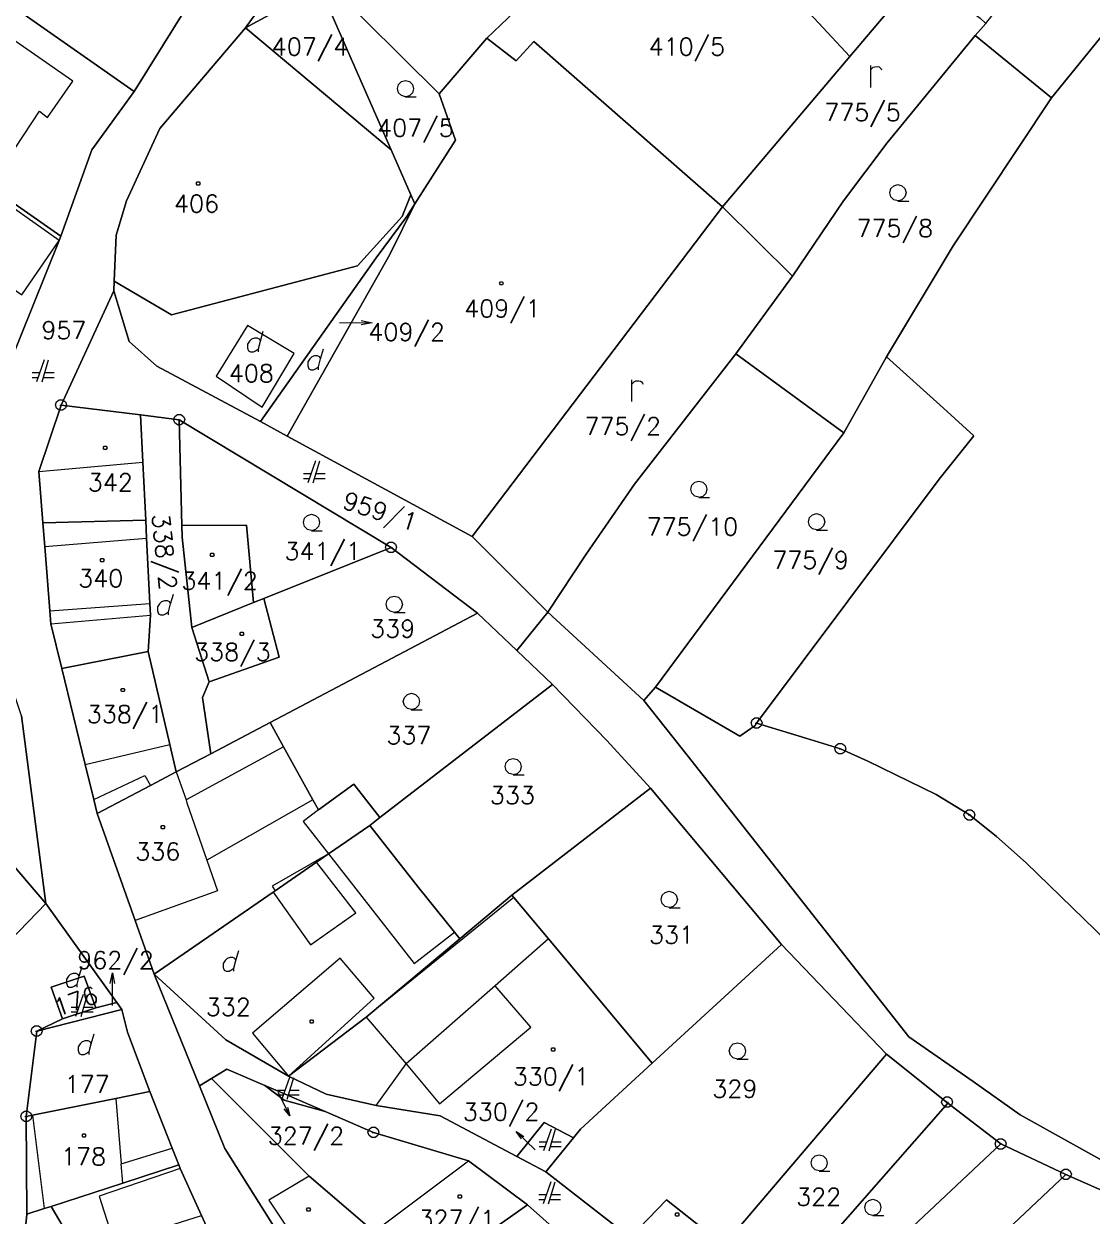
# Model space of a CAD drawing. Extents: x -443817 to 3, y -1171930 to -442383.
# Drawn here: x -443148.1 to -443050.5, y -1170841 to -1170732 of the extents above; entities that cross this region are included whole.
import ezdxf
from ezdxf.enums import TextEntityAlignment as Align

# ---------------------------------------------------------------- set-up
doc = ezdxf.new("R2010")
doc.units = 0
doc.header["$LTSCALE"] = 0.5
for name, color, linetype, lineweight in [('KLADPAR', 7, 'Continuous', 0), ('ZAPPAR', 7, 'Continuous', 0), ('ZNACKY', 7, 'Continuous', 0), ('ZUOB', 7, 'Continuous', 0)]:
    doc.layers.add(name, color=color, linetype=linetype, lineweight=lineweight)
doc.styles.add('ROMANS', font='romans.shx', dxfattribs={"height": 0.2})

# ---------------------------------------------------------------- blocks, each defined once
blk = doc.blocks.new('$5')
at = {"color": 0}
blk.add_line((-0.12, 0), (0.12, 0), dxfattribs=at)
at = {"color": 0, "flags": 128}
blk.add_lwpolyline([(0.15, 0.48), (0.4, 0.3), (0.5, 0.01), (0.4, -0.28), (0.15, -0.46), (-0.16, -0.46), (-0.41, -0.28), (-0.51, 0.01), (-0.41, 0.3), (-0.16, 0.48), (0.15, 0.48)], dxfattribs=at)
blk = doc.blocks.new('$431')
at = {"color": 0}
blk.add_line((0.63, 0.99), (0.9, 1.89), dxfattribs=at)
at = {"color": 0, "flags": 128}
blk.add_lwpolyline([(0.45, 0), (0.45, 0.27), (0.63, 0.99), (0.54, 1.17), (0.36, 1.26), (0.09, 1.26), (-0.18, 1.17), (-0.36, 0.99), (-0.54, 0.72), (-0.54, 0.36), (-0.45, 0.09), (-0.27, 0), (0, 0), (0.18, 0.09), (0.45, 0.27)], dxfattribs=at)
blk = doc.blocks.new('$489')
at = {"color": 0}
blk.add_line((-0.2, 2), (0, 3), dxfattribs=at)
at = {"color": 0, "flags": 128}
blk.add_lwpolyline([(0, 0), (0, 3), (0.2, 2)], dxfattribs=at)
blk = doc.blocks.new('$432')
at = {"color": 0}
for p, q in [((0.1, 2), (-0.6, 0)), ((-0.1, 0), (0.5, 2)), ((-0.32, 0.8), (-1, 0.8)), ((-1, 0.4), (-0.46, 0.4)), ((0.02, 0.4), (1, 0.4)), ((1, 0.8), (0.14, 0.8))]:
    blk.add_line(p, q, dxfattribs=at)
blk = doc.blocks.new('$45')
at = {"color": 0, "flags": 128}
blk.add_lwpolyline([(0.09, 0.15), (0.18, 0), (0.09, -0.15), (-0.09, -0.15), (-0.18, 0), (-0.09, 0.15), (0.09, 0.15)], dxfattribs=at)
blk = doc.blocks.new('$30')
at = {"color": 0, "flags": 128}
blk.add_lwpolyline([(0, 0), (-0.38, 0.1), (-0.65, 0.37), (-0.75, 0.74), (-0.65, 1.11), (-0.38, 1.38), (-0.01, 1.48), (0.36, 1.38), (0.63, 1.11), (0.73, 0.73), (0.63, 0.35), (0.36, 0.08), (-0.02, -0.02), (0.98, -0.02)], dxfattribs=at)
blk = doc.blocks.new('$479')
at = {"color": 0, "flags": 128}
for points in [[(0, 0), (0, 1.27), (0, 2)], [(0, 1.6), (0.1, 1.73), (0.23, 1.84), (0.37, 1.89), (0.6, 1.9), (0.77, 1.87), (0.87, 1.8), (0.96, 1.7), (1, 1.6)]]:
    blk.add_lwpolyline(points, dxfattribs=at)

msp = doc.modelspace()

# ---------------------------------------------------------------- linework, layer by layer
at = {"layer": 'KLADPAR', "color": 7, "linetype": 'Continuous', "flags": 128}
for points in [[(-443138.01, -1170738.22), (-443153.55, -1170727.31), (-443149.07, -1170723.69), (-443144.97, -1170727.87), (-443140.83, -1170721.24), (-443146, -1170718.02), (-443144.78, -1170716.86), (-443141.74, -1170711.71), (-443141.47, -1170711.23), (-443128.38, -1170719.42), (-443128.64, -1170719.86), (-443131.73, -1170725), (-443133.06, -1170727.21), (-443131.61, -1170727.92), (-443138.01, -1170738.22)], [(-443043.77, -1170711.59), (-443036.92, -1170717.53), (-443054.19, -1170738.8), (-443061.15, -1170733.09), (-443060.2, -1170732), (-443048.71, -1170717.36), (-443045.6, -1170713.7), (-443043.77, -1170711.59)], [(-443088.97, -1170717.41), (-443088.59, -1170717.66), (-443085.73, -1170715.85), (-443082.92, -1170719.78), (-443077.49, -1170726.95), (-443060.96, -1170714.44), (-443058.22, -1170716.42), (-443057.92, -1170716.64), (-443066.16, -1170727.38), (-443072.62, -1170735.01), (-443088.97, -1170717.41)], [(-443101.47, -1170733.63), (-443103.09, -1170735.42), (-443105.77, -1170733.33), (-443103.86, -1170731.52), (-443098.71, -1170726.64), (-443088.97, -1170717.41), (-443072.62, -1170735.01), (-443084.26, -1170748.76), (-443101.47, -1170733.63)], [(-443103.86, -1170731.52), (-443105.77, -1170733.33), (-443110.13, -1170738.42), (-443120.32, -1170728.28), (-443109.86, -1170721.54), (-443106.07, -1170719.52), (-443098.71, -1170726.64), (-443103.86, -1170731.52)], [(-443144.7, -1170751.44), (-443162.27, -1170739.15), (-443155.09, -1170728.56), (-443153.55, -1170727.31), (-443138.01, -1170738.22), (-443141.87, -1170743.53), (-443144.7, -1170751.44)], [(-443112.72, -1170747.66), (-443114.53, -1170743.53), (-443121.04, -1170728.67), (-443120.32, -1170728.28), (-443110.13, -1170738.42), (-443108.65, -1170742.67), (-443112.36, -1170748.47), (-443112.72, -1170747.66)], [(-443066.16, -1170727.38), (-443060.7, -1170731.5), (-443060.2, -1170732), (-443061.15, -1170733.09), (-443069.2, -1170742.9), (-443073.2, -1170748.2), (-443077.85, -1170755.1), (-443084.26, -1170748.76), (-443072.62, -1170735.01), (-443066.16, -1170727.38)], [(-443127.83, -1170732.38), (-443114.53, -1170743.53), (-443112.72, -1170747.66), (-443113.5, -1170749.62), (-443117.59, -1170754.15), (-443134.59, -1170758.63), (-443139.82, -1170755.55), (-443139.64, -1170751.33), (-443138.7, -1170748.2), (-443135.66, -1170741.59), (-443127.83, -1170732.38)], [(-443156.62, -1170763.69), (-443168.76, -1170755.85), (-443170.46, -1170754.75), (-443171.83, -1170754.22), (-443175.6, -1170752.75), (-443169.95, -1170733.25), (-443162.27, -1170739.15), (-443144.7, -1170751.44), (-443144.86, -1170751.84), (-443149.61, -1170763.64), (-443153.64, -1170762.83), (-443156.62, -1170763.69)], [(-443124.02, -1170769.69), (-443114.65, -1170753.1), (-443112.36, -1170748.47), (-443108.65, -1170742.67), (-443110.13, -1170738.42), (-443105.77, -1170733.33), (-443103.09, -1170735.42), (-443101.47, -1170733.63), (-443084.26, -1170748.76), (-443107.11, -1170778.88), (-443124.02, -1170769.69)], [(-443054.19, -1170738.8), (-443063.17, -1170752.3), (-443069.25, -1170762.45), (-443073.16, -1170769.41), (-443083.03, -1170762.17), (-443077.85, -1170755.1), (-443073.2, -1170748.2), (-443069.2, -1170742.9), (-443061.15, -1170733.09), (-443054.19, -1170738.8)], [(-443113.5, -1170749.62), (-443112.72, -1170747.66), (-443112.36, -1170748.47), (-443113.1, -1170749.62), (-443115.9, -1170753.4), (-443126.44, -1170768.38), (-443135.93, -1170763.31), (-443138.46, -1170761.07), (-443139.86, -1170756.44), (-443139.82, -1170755.55), (-443134.59, -1170758.63), (-443117.59, -1170754.15), (-443113.5, -1170749.62)], [(-443113.1, -1170749.62), (-443112.36, -1170748.47), (-443114.65, -1170753.1), (-443124.02, -1170769.69), (-443126.44, -1170768.38), (-443115.9, -1170753.4), (-443113.1, -1170749.62)], [(-443107.11, -1170778.88), (-443084.26, -1170748.76), (-443077.85, -1170755.1), (-443083.03, -1170762.17), (-443092.3, -1170774.1), (-443096.7, -1170780.5), (-443100.2, -1170785.8), (-443107.11, -1170778.88)], [(-443107.11, -1170778.88), (-443100.2, -1170785.8), (-443103.05, -1170789.29), (-443106.63, -1170785.89), (-443114.53, -1170779.87), (-443133.88, -1170768.2), (-443137.43, -1170767.76), (-443144.68, -1170766.86), (-443139.86, -1170756.44), (-443138.46, -1170761.07), (-443135.93, -1170763.31), (-443126.44, -1170768.38), (-443124.02, -1170769.69), (-443107.11, -1170778.88)], [(-443073.16, -1170769.41), (-443090.37, -1170792.64), (-443091.42, -1170793.86), (-443100.2, -1170785.8), (-443096.7, -1170780.5), (-443092.3, -1170774.1), (-443083.03, -1170762.17), (-443073.16, -1170769.41)], [(-443069.25, -1170762.45), (-443064.07, -1170767.15), (-443061.27, -1170769.68), (-443064.45, -1170773.63), (-443081.13, -1170795.92), (-443081.26, -1170796.14), (-443082.65, -1170797.13), (-443090.37, -1170792.64), (-443073.16, -1170769.41), (-443069.25, -1170762.45)], [(-443137.21, -1170772.09), (-443136.94, -1170777.38), (-443146.34, -1170777.62), (-443146.71, -1170772.93), (-443144.68, -1170766.86), (-443137.43, -1170767.76), (-443137.21, -1170772.09)], [(-443130.98, -1170798.72), (-443134.15, -1170800.39), (-443134.74, -1170797.88), (-443136.73, -1170789.39), (-443136.49, -1170786.07), (-443136.55, -1170784.99), (-443136.86, -1170779.01), (-443136.94, -1170777.38), (-443137.21, -1170772.09), (-443137.43, -1170767.76), (-443133.88, -1170768.2), (-443133.64, -1170777.88), (-443133.61, -1170778.93), (-443132.73, -1170787.18), (-443131.13, -1170792.16), (-443131.74, -1170793.58), (-443130.98, -1170798.72)], [(-443126.14, -1170784.53), (-443127.08, -1170784.91), (-443127.73, -1170777.83), (-443133.64, -1170777.88), (-443133.88, -1170768.2), (-443114.53, -1170779.87), (-443126.14, -1170784.53)], [(-443136.86, -1170779.01), (-443136.55, -1170784.99), (-443136.49, -1170786.07), (-443136.73, -1170789.39), (-443144.6, -1170790.94), (-443145.6, -1170786.85), (-443145.7, -1170785.67), (-443146.17, -1170779.8), (-443146.34, -1170777.62), (-443136.94, -1170777.38), (-443136.86, -1170779.01)], [(-443127.08, -1170784.91), (-443132.73, -1170787.18), (-443133.61, -1170778.93), (-443133.64, -1170777.88), (-443127.73, -1170777.83), (-443127.08, -1170784.91)], [(-443106.63, -1170785.89), (-443125.58, -1170795.87), (-443130.98, -1170798.72), (-443131.74, -1170793.58), (-443131.13, -1170792.16), (-443124.76, -1170789.89), (-443126.14, -1170784.53), (-443114.53, -1170779.87), (-443106.63, -1170785.89)], [(-443131.13, -1170792.16), (-443132.73, -1170787.18), (-443127.08, -1170784.91), (-443126.14, -1170784.53), (-443124.76, -1170789.89), (-443131.13, -1170792.16)], [(-443099.77, -1170792.4), (-443115.54, -1170804.55), (-443117.93, -1170801.51), (-443121.16, -1170803.84), (-443121.68, -1170802.92), (-443124.36, -1170798.08), (-443125.58, -1170795.87), (-443106.63, -1170785.89), (-443103.05, -1170789.29), (-443099.77, -1170792.4)], [(-443134.15, -1170800.39), (-443136.51, -1170801.63), (-443141.37, -1170804.19), (-443141.69, -1170802.89), (-443142.46, -1170799.72), (-443144.6, -1170790.94), (-443136.73, -1170789.39), (-443134.74, -1170797.88), (-443134.15, -1170800.39)], [(-443090.82, -1170801.87), (-443103.5, -1170811.65), (-443108.25, -1170815.63), (-443108.73, -1170815.03), (-443112.01, -1170810.93), (-443116.47, -1170805.27), (-443115.54, -1170804.55), (-443099.77, -1170792.4), (-443094.81, -1170797.51), (-443090.82, -1170801.87)], [(-443115.54, -1170804.55), (-443116.47, -1170805.27), (-443120.23, -1170807.87), (-443121.33, -1170808.63), (-443125.11, -1170811.24), (-443125.31, -1170811.38), (-443136.16, -1170818.86), (-443137.9, -1170813.95), (-443141.37, -1170804.19), (-443136.51, -1170801.63), (-443134.15, -1170800.39), (-443130.98, -1170798.72), (-443125.58, -1170795.87), (-443124.36, -1170798.08), (-443121.68, -1170802.92), (-443121.16, -1170803.84), (-443117.93, -1170801.51), (-443115.54, -1170804.55)], [(-443090.66, -1170827), (-443100.15, -1170815.65), (-443103.32, -1170811.87), (-443103.5, -1170811.65), (-443090.82, -1170801.87), (-443078.86, -1170816.15), (-443090.66, -1170827)], [(-443108.25, -1170815.63), (-443116.8, -1170822.8), (-443123.89, -1170828.17), (-443129.63, -1170824.85), (-443136.16, -1170818.86), (-443125.31, -1170811.38), (-443125.11, -1170811.24), (-443121.33, -1170808.63), (-443120.23, -1170807.87), (-443116.47, -1170805.27), (-443112.01, -1170810.93), (-443108.73, -1170815.03), (-443108.25, -1170815.63)], [(-443150.99, -1170817.49), (-443154.58, -1170813.99), (-443153.88, -1170813.23), (-443155.17, -1170811.89), (-443154.6, -1170811.31), (-443150.54, -1170807.12), (-443149.22, -1170808.68), (-443146.07, -1170812.4), (-443150.99, -1170817.49)], [(-443090.66, -1170827), (-443097.22, -1170833.03), (-443097.87, -1170833.83), (-443100.53, -1170832.42), (-443103.05, -1170835.52), (-443110.04, -1170831.82), (-443115.89, -1170830.87), (-443120.45, -1170829.84), (-443123.89, -1170828.17), (-443116.8, -1170822.8), (-443108.25, -1170815.63), (-443103.5, -1170811.65), (-443103.32, -1170811.87), (-443100.15, -1170815.65), (-443090.66, -1170827)], [(-443069.25, -1170826.18), (-443084.13, -1170843.62), (-443089.36, -1170839.49), (-443092.67, -1170842.94), (-443100.39, -1170836.93), (-443097.87, -1170833.83), (-443097.22, -1170833.03), (-443090.66, -1170827), (-443078.86, -1170816.15), (-443069.25, -1170826.18)], [(-443146.9, -1170824.07), (-443139.11, -1170822.09), (-443138.6, -1170824.15), (-443136.57, -1170829.6), (-443139.66, -1170830.22), (-443147.28, -1170831.75), (-443147.85, -1170831.86), (-443146.9, -1170824.07)], [(-443144.53, -1170822.96), (-443141.49, -1170821.95), (-443139.57, -1170821.46), (-443139.11, -1170822.09), (-443146.9, -1170824.07), (-443144.53, -1170822.96)], [(-443063.66, -1170830.64), (-443084.75, -1170854.72), (-443089.77, -1170850.24), (-443087.19, -1170847.21), (-443084.13, -1170843.62), (-443069.25, -1170826.18), (-443063.66, -1170830.64)], [(-443102.06, -1170839.95), (-443107.84, -1170844.03), (-443112.35, -1170846.56), (-443115.62, -1170842.05), (-443116.08, -1170842.42), (-443122.01, -1170837.31), (-443130.93, -1170828.39), (-443129.52, -1170827.54), (-443126.07, -1170829.03), (-443124.29, -1170830.37), (-443120.55, -1170831.41), (-443116.13, -1170833.32), (-443107.45, -1170835.93), (-443102.06, -1170839.95)], [(-443121.41, -1170845.94), (-443122.32, -1170846.54), (-443129.72, -1170834.78), (-443132.03, -1170829.06), (-443130.93, -1170828.39), (-443122.01, -1170837.31), (-443116.08, -1170842.42), (-443121.41, -1170845.94)], [(-443147.85, -1170831.86), (-443147.28, -1170831.75), (-443139.66, -1170830.22), (-443136.57, -1170829.6), (-443134.53, -1170834.77), (-443133.93, -1170836.3), (-443139.03, -1170837.96), (-443145.58, -1170840.08), (-443146.23, -1170840.29), (-443147.8, -1170840.8), (-443147.85, -1170831.86)], [(-443052.87, -1170837.16), (-443069.43, -1170852.77), (-443082.48, -1170860.22), (-443083.18, -1170860), (-443084.4, -1170858.42), (-443083.08, -1170857.15), (-443083.01, -1170857.08), (-443058.83, -1170834.38), (-443052.87, -1170837.16)], [(-443145.58, -1170840.08), (-443139.03, -1170837.96), (-443133.93, -1170836.3), (-443133.78, -1170836.63), (-443131.85, -1170840.91), (-443130.55, -1170843.8), (-443127.21, -1170849.09), (-443135.61, -1170853.99), (-443135.78, -1170853.69), (-443138.74, -1170848.42), (-443140.2, -1170849.22), (-443145.58, -1170840.08)], [(-443047.21, -1170839.68), (-443065.52, -1170857.83), (-443073.11, -1170863.14), (-443082.48, -1170860.22), (-443069.43, -1170852.77), (-443052.87, -1170837.16), (-443047.21, -1170839.68)], [(-443138.74, -1170848.42), (-443135.78, -1170853.69), (-443135.61, -1170853.99), (-443140.83, -1170857.03), (-443151.09, -1170865.74), (-443148.92, -1170852.21), (-443147.8, -1170840.8), (-443146.23, -1170840.29), (-443145.58, -1170840.08), (-443140.2, -1170849.22), (-443138.74, -1170848.42)], [(-443092.26, -1170849.97), (-443099.36, -1170855.5), (-443104.41, -1170847.59), (-443104.99, -1170848.02), (-443106.51, -1170845.9), (-443107.84, -1170844.03), (-443102.06, -1170839.95), (-443094.19, -1170846.95), (-443092.26, -1170849.97)]]:
    msp.add_lwpolyline(points, close=True, dxfattribs=at)
for points in [[(-443049.14, -1170815.85), (-443056.49, -1170808.69), (-443059.21, -1170806.3), (-443061.68, -1170804.32), (-443064.74, -1170802.46), (-443070.96, -1170799.39), (-443073.48, -1170798.27), (-443076.63, -1170797.3), (-443081.13, -1170795.92), (-443064.45, -1170773.63), (-443061.27, -1170769.68), (-443064.07, -1170767.15), (-443069.25, -1170762.45), (-443063.17, -1170752.3), (-443054.19, -1170738.8), (-443036.92, -1170717.53)], [(-443120.91, -1170722.78), (-443127.83, -1170732.38), (-443135.66, -1170741.59), (-443138.7, -1170748.2), (-443139.64, -1170751.33), (-443139.82, -1170755.55), (-443139.86, -1170756.44), (-443144.68, -1170766.86), (-443146.71, -1170772.93), (-443146.34, -1170777.62), (-443146.17, -1170779.8), (-443145.7, -1170785.67), (-443145.6, -1170786.85), (-443144.6, -1170790.94), (-443142.46, -1170799.72), (-443141.69, -1170802.89), (-443141.37, -1170804.19), (-443137.9, -1170813.95), (-443136.16, -1170818.86), (-443132.03, -1170829.06), (-443129.72, -1170834.78), (-443122.32, -1170846.54)], [(-443121.04, -1170728.67), (-443127.83, -1170732.38), (-443120.91, -1170722.78)], [(-443130.55, -1170843.8), (-443131.85, -1170840.91), (-443133.78, -1170836.63), (-443133.93, -1170836.3), (-443134.53, -1170834.77), (-443136.57, -1170829.6), (-443138.6, -1170824.15), (-443139.11, -1170822.09), (-443139.57, -1170821.46), (-443146.07, -1170812.4), (-443148.3, -1170795.27), (-443149.6, -1170791.33), (-443151.15, -1170781.82), (-443151.12, -1170781.26), (-443150.72, -1170774.84), (-443150.71, -1170774.62), (-443149.94, -1170766.89), (-443149.61, -1170763.64), (-443144.86, -1170751.84), (-443144.7, -1170751.44), (-443141.87, -1170743.53), (-443141.87, -1170743.53), (-443138.01, -1170738.22), (-443131.61, -1170727.92)], [(-443047.21, -1170839.68), (-443052.87, -1170837.16), (-443058.83, -1170834.38), (-443063.66, -1170830.64), (-443069.25, -1170826.18), (-443078.86, -1170816.15), (-443090.82, -1170801.87), (-443094.81, -1170797.51), (-443099.77, -1170792.4), (-443103.05, -1170789.29), (-443100.2, -1170785.8), (-443091.42, -1170793.86), (-443087.47, -1170798.84), (-443067.22, -1170824.58), (-443061.34, -1170828.67), (-443057.04, -1170831.71), (-443042.49, -1170839.81)], [(-443042.49, -1170839.81), (-443057.04, -1170831.71), (-443061.34, -1170828.67), (-443067.22, -1170824.58), (-443087.47, -1170798.84), (-443091.42, -1170793.86), (-443090.37, -1170792.64), (-443090.37, -1170792.64), (-443082.65, -1170797.13), (-443081.26, -1170796.14), (-443081.13, -1170795.92), (-443076.63, -1170797.3), (-443073.48, -1170798.27), (-443070.96, -1170799.39), (-443064.74, -1170802.46), (-443061.68, -1170804.32), (-443059.21, -1170806.3), (-443056.49, -1170808.69), (-443049.14, -1170815.85)], [(-443148.3, -1170795.27), (-443146.07, -1170812.4), (-443149.22, -1170808.68)], [(-443151.33, -1170845.03), (-443150.89, -1170840.14), (-443150.32, -1170839.66), (-443150.99, -1170817.49), (-443146.07, -1170812.4), (-443139.57, -1170821.46), (-443141.49, -1170821.95), (-443142.57, -1170819.04), (-443145.58, -1170820.04), (-443144.53, -1170822.96), (-443146.9, -1170824.07), (-443147.85, -1170831.86), (-443147.8, -1170840.8), (-443148.92, -1170852.21)], [(-443094.19, -1170846.95), (-443102.06, -1170839.95), (-443107.45, -1170835.93), (-443116.13, -1170833.32), (-443120.55, -1170831.41), (-443124.05, -1170829.9), (-443126.07, -1170829.03), (-443129.52, -1170827.54), (-443130.93, -1170828.39), (-443132.03, -1170829.06), (-443136.16, -1170818.86), (-443129.63, -1170824.85), (-443123.89, -1170828.17), (-443120.45, -1170829.84), (-443115.89, -1170830.87), (-443110.04, -1170831.82), (-443103.05, -1170835.52), (-443100.39, -1170836.93), (-443092.67, -1170842.94)]]:
    msp.add_lwpolyline(points, dxfattribs=at)
at = {"layer": 'KLADPAR', "color": 7, "linetype": 'Continuous'}
for points in [[(-443114.53, -1170743.53), (-443127.83, -1170732.38), (-443121.04, -1170728.67)], [(-443141.49, -1170821.95), (-443144.53, -1170822.96), (-443145.58, -1170820.04), (-443142.57, -1170819.04)], [(-443120.55, -1170831.41), (-443124.29, -1170830.37), (-443126.07, -1170829.03), (-443124.05, -1170829.9)], [(-443058.83, -1170834.38), (-443083.01, -1170857.08), (-443084.75, -1170854.72), (-443063.66, -1170830.64)], [(-443100.53, -1170832.42), (-443097.87, -1170833.83), (-443100.39, -1170836.93), (-443103.05, -1170835.52)], [(-443084.13, -1170843.62), (-443087.19, -1170847.21), (-443092.67, -1170842.94), (-443089.36, -1170839.49)]]:
    msp.add_3dface(points, dxfattribs=at)
at = {"layer": 'ZAPPAR', "color": 7, "linetype": 'Continuous'}
for p, q in [((-443146.71, -1170772.93), (-443137.21, -1170772.09)), ((-443146.17, -1170779.8), (-443136.86, -1170779.01)), ((-443145.7, -1170785.67), (-443136.55, -1170784.99)), ((-443145.6, -1170786.85), (-443136.49, -1170786.07)), ((-443142.46, -1170799.72), (-443134.74, -1170797.88)), ((-443124.36, -1170798.08), (-443133.26, -1170802.93)), ((-443121.68, -1170802.92), (-443131.35, -1170808.44)), ((-443100.15, -1170815.65), (-443105.03, -1170819.94)), ((-443115.89, -1170830.87), (-443113.14, -1170827.07)), ((-443139.66, -1170830.22), (-443139.17, -1170836.19)), ((-443147.28, -1170831.75), (-443146.23, -1170840.29)), ((-443115.62, -1170842.05), (-443107.45, -1170835.93))]:
    msp.add_line(p, q, dxfattribs=at)
at = {"layer": 'ZAPPAR', "color": 7, "linetype": 'Continuous', "flags": 128}
msp.add_lwpolyline([(-443154.06, -1170730.03), (-443159.54, -1170737.94), (-443149.62, -1170744.56), (-443146.66, -1170740), (-443145.9, -1170740.59), (-443143.6, -1170737.28), (-443154.06, -1170730.03)], close=True, dxfattribs=at)
for points in [[(-443144.86, -1170751.84), (-443158.47, -1170742.21), (-443161.84, -1170747.27)], [(-443159.2, -1170749.12), (-443148.25, -1170756.8), (-443144.86, -1170751.84)], [(-443141.69, -1170802.89), (-443137.03, -1170800.72), (-443136.51, -1170801.63)], [(-443134.15, -1170800.39), (-443133.26, -1170802.93), (-443133.17, -1170803.2), (-443131.35, -1170808.44), (-443130.37, -1170811.25), (-443137.9, -1170813.95)], [(-443121.16, -1170803.84), (-443122.57, -1170804.9), (-443120.23, -1170807.87), (-443125.39, -1170810.83), (-443125.11, -1170811.24)], [(-443120.23, -1170807.87), (-443112.41, -1170817.9), (-443108.73, -1170815.03)], [(-443125.31, -1170811.38), (-443121.89, -1170816.18), (-443117.73, -1170813.26), (-443121.33, -1170808.63)], [(-443103.32, -1170811.87), (-443116.8, -1170822.8), (-443113.14, -1170827.07)], [(-443139.03, -1170837.96), (-443139.17, -1170836.19), (-443134.53, -1170834.77)], [(-443133.78, -1170836.63), (-443141.18, -1170839.15), (-443139.81, -1170843.44), (-443131.85, -1170840.91)], [(-443122.01, -1170837.31), (-443125.68, -1170839.5), (-443121.41, -1170845.94)]]:
    msp.add_lwpolyline(points, dxfattribs=at)
at = {"layer": 'ZAPPAR', "color": 7, "linetype": 'Continuous'}
for points in [[(-443130.49, -1170764.21), (-443126.3, -1170767.05), (-443123.39, -1170762.14), (-443127.64, -1170759.6)], [(-443119.18, -1170817.41), (-443127.18, -1170824.24), (-443123.89, -1170828.17), (-443116.06, -1170821.07)], [(-443105.03, -1170819.94), (-443113.14, -1170827.07), (-443110.09, -1170830.71), (-443101.77, -1170823.7)]]:
    msp.add_3dface(points, dxfattribs=at)
at = {"layer": 'ZUOB', "color": 7, "linetype": 'Continuous', "flags": 128}
for points in [[(-443047.21, -1170839.68), (-443052.87, -1170837.16), (-443058.83, -1170834.38), (-443063.66, -1170830.64), (-443069.25, -1170826.18), (-443078.86, -1170816.15), (-443090.82, -1170801.87), (-443094.81, -1170797.51), (-443099.77, -1170792.4), (-443103.05, -1170789.29), (-443100.2, -1170785.8), (-443096.7, -1170780.5), (-443092.3, -1170774.1), (-443083.03, -1170762.17), (-443077.85, -1170755.1), (-443073.2, -1170748.2), (-443069.2, -1170742.9), (-443061.15, -1170733.09), (-443060.2, -1170732)], [(-443060.2, -1170732), (-443061.15, -1170733.09), (-443069.2, -1170742.9), (-443073.2, -1170748.2), (-443077.85, -1170755.1), (-443083.03, -1170762.17), (-443092.3, -1170774.1), (-443096.7, -1170780.5), (-443100.2, -1170785.8), (-443103.05, -1170789.29), (-443099.77, -1170792.4), (-443094.81, -1170797.51), (-443090.82, -1170801.87), (-443078.86, -1170816.15), (-443069.25, -1170826.18), (-443063.66, -1170830.64), (-443058.83, -1170834.38), (-443052.87, -1170837.16), (-443047.21, -1170839.68)]]:
    msp.add_lwpolyline(points, dxfattribs=at)

# ---------------------------------------------------------------- block references
at = {"layer": 'KLADPAR', "color": 7, "linetype": 'Continuous'}
for name, p in [('$479', (-443070.71, -1170737.84)), ('$30', (-443113.2, -1170738.69)), ('$45', (-443132.14, -1170746.62)), ('$30', (-443068.21, -1170748.2)), ('$45', (-443104.45, -1170755.74)), ('$431', (-443127.1, -1170762.01)), ('$431', (-443121.6, -1170763.63)), ('$432', (-443146.31, -1170764.73)), ('$479', (-443092.52, -1170766.55)), ('$45', (-443140.65, -1170770.78)), ('$432', (-443121.54, -1170773.96)), ('$30', (-443086.4, -1170775.29)), ('$30', (-443121.79, -1170778.32)), ('$30', (-443075.64, -1170778.26)), ('$45', (-443130.88, -1170780.54)), ('$45', (-443140.93, -1170781.04)), ('$431', (-443135.31, -1170786.02)), ('$30', (-443114.22, -1170785.81)), ('$45', (-443128.16, -1170787.77)), ('$45', (-443139.03, -1170792.9)), ('$30', (-443112.66, -1170794.68)), ('$30', (-443103.36, -1170800.63)), ('$45', (-443135.38, -1170805.42)), ('$30', (-443089.1, -1170812.77)), ('$431', (-443129.33, -1170818.6)), ('$431', (-443143.65, -1170820.05)), ('$489', (-443139.99, -1170821.73)), ('$432', (-443142.75, -1170822.72)), ('$45', (-443121.78, -1170823.18)), ('$431', (-443142.56, -1170826.21)), ('$30', (-443082.88, -1170826.62)), ('$45', (-443099.71, -1170825.74)), ('$432', (-443123.91, -1170830.3)), ('$45', (-443142.58, -1170833.61)), ('$432', (-443099.99, -1170835.02)), ('$30', (-443075.41, -1170836.84)), ('$432', (-443100.04, -1170839.84)), ('$45', (-443108.24, -1170839.18)), ('$30', (-443070.5, -1170840.91)), ('$45', (-443122.08, -1170840.37)), ('$45', (-443088.38, -1170840.82))]:
    msp.add_blockref(name, p, dxfattribs=at)
at = {"layer": 'KLADPAR', "color": 7, "linetype": 'Continuous', "rotation": 269.525084}
msp.add_blockref('$489', (-443119.25, -1170759.33), dxfattribs=at)
at = {"layer": 'KLADPAR', "color": 7, "linetype": 'Continuous', "xscale": 0.8, "yscale": 0.8}
for p, rotation in [((-443124.87, -1170829.66), 207.0096470000001), ((-443101.35, -1170834.9), 46.51844500000001)]:
    msp.add_blockref('$489', p, dxfattribs=dict(at, rotation=rotation))
at = {"layer": 'ZNACKY', "color": 7, "linetype": 'Continuous'}
for p in [(-443144.68, -1170766.86), (-443133.88, -1170768.2), (-443114.53, -1170779.87), (-443081.13, -1170795.92), (-443073.48, -1170798.27), (-443061.68, -1170804.32), (-443146.9, -1170824.07), (-443063.72, -1170830.56), (-443147.85, -1170831.86), (-443116.13, -1170833.32), (-443058.83, -1170834.38), (-443052.87, -1170837.16)]:
    msp.add_blockref('$5', p, dxfattribs=at)

# ---------------------------------------------------------------- texts
at = {"layer": 'KLADPAR', "color": 7, "linetype": 'Continuous', "style": 'ROMANS'}
for s, p in [('407/4', (-443121.93, -1170733.32)), ('410/5', (-443087.5, -1170733.31)), ('775/5', (-443071.45, -1170739.3)), ('407/5', (-443112.3, -1170740.73)), ('406', (-443132.3, -1170747.66)), ('775/8', (-443068.51, -1170749.9)), ('409/1', (-443104.35, -1170757.24)), ('957', (-443144.42, -1170759.22)), ('409/2', (-443113.1, -1170759.38)), ('408', (-443127.29, -1170763.17)), ('775/2', (-443093.36, -1170767.99)), ('342', (-443140.17, -1170773.13)), ('775/10', (-443087, -1170777.17)), ('341/1', (-443120.77, -1170779.42)), ('775/9', (-443076.2, -1170780.22)), ('340', (-443141.05, -1170781.89)), ('341/2', (-443130.19, -1170782.13)), ('339', (-443114.38, -1170786.49)), ('338/3', (-443129.02, -1170788.62)), ('338/1', (-443138.83, -1170794.3)), ('337', (-443112.9, -1170796.24)), ('333', (-443103.44, -1170801.71)), ('336', (-443135.84, -1170806.86)), ('331', (-443088.9, -1170814.47)), ('962/2', (-443139.7, -1170816.78)), ('332', (-443129.39, -1170821.07)), ('330/1', (-443099.91, -1170827.42)), ('177', (-443142.29, -1170828.12)), ('329', (-443083.12, -1170828.54)), ('330/2', (-443104.47, -1170830.65)), ('327/2', (-443122.3, -1170832.84)), ('178', (-443142.62, -1170834.73)), ('322', (-443075.46, -1170838.41)), ('327/1', (-443108.52, -1170840.44))]:
    msp.add_text(s, height=1.6, dxfattribs=at).set_placement(p, align=Align.TOP_CENTER)
for s, rotation, p in [('959/1', 341.999, (-443115.27, -1170775.81)), ('338/2', 276.051, (-443134.43, -1170780.18)), ('176', 19.538, (-443143.6, -1170820.59))]:
    msp.add_text(s, height=1.6, rotation=rotation, dxfattribs=at).set_placement(p, align=Align.TOP_CENTER)

doc.saveas('drawing.dxf')
